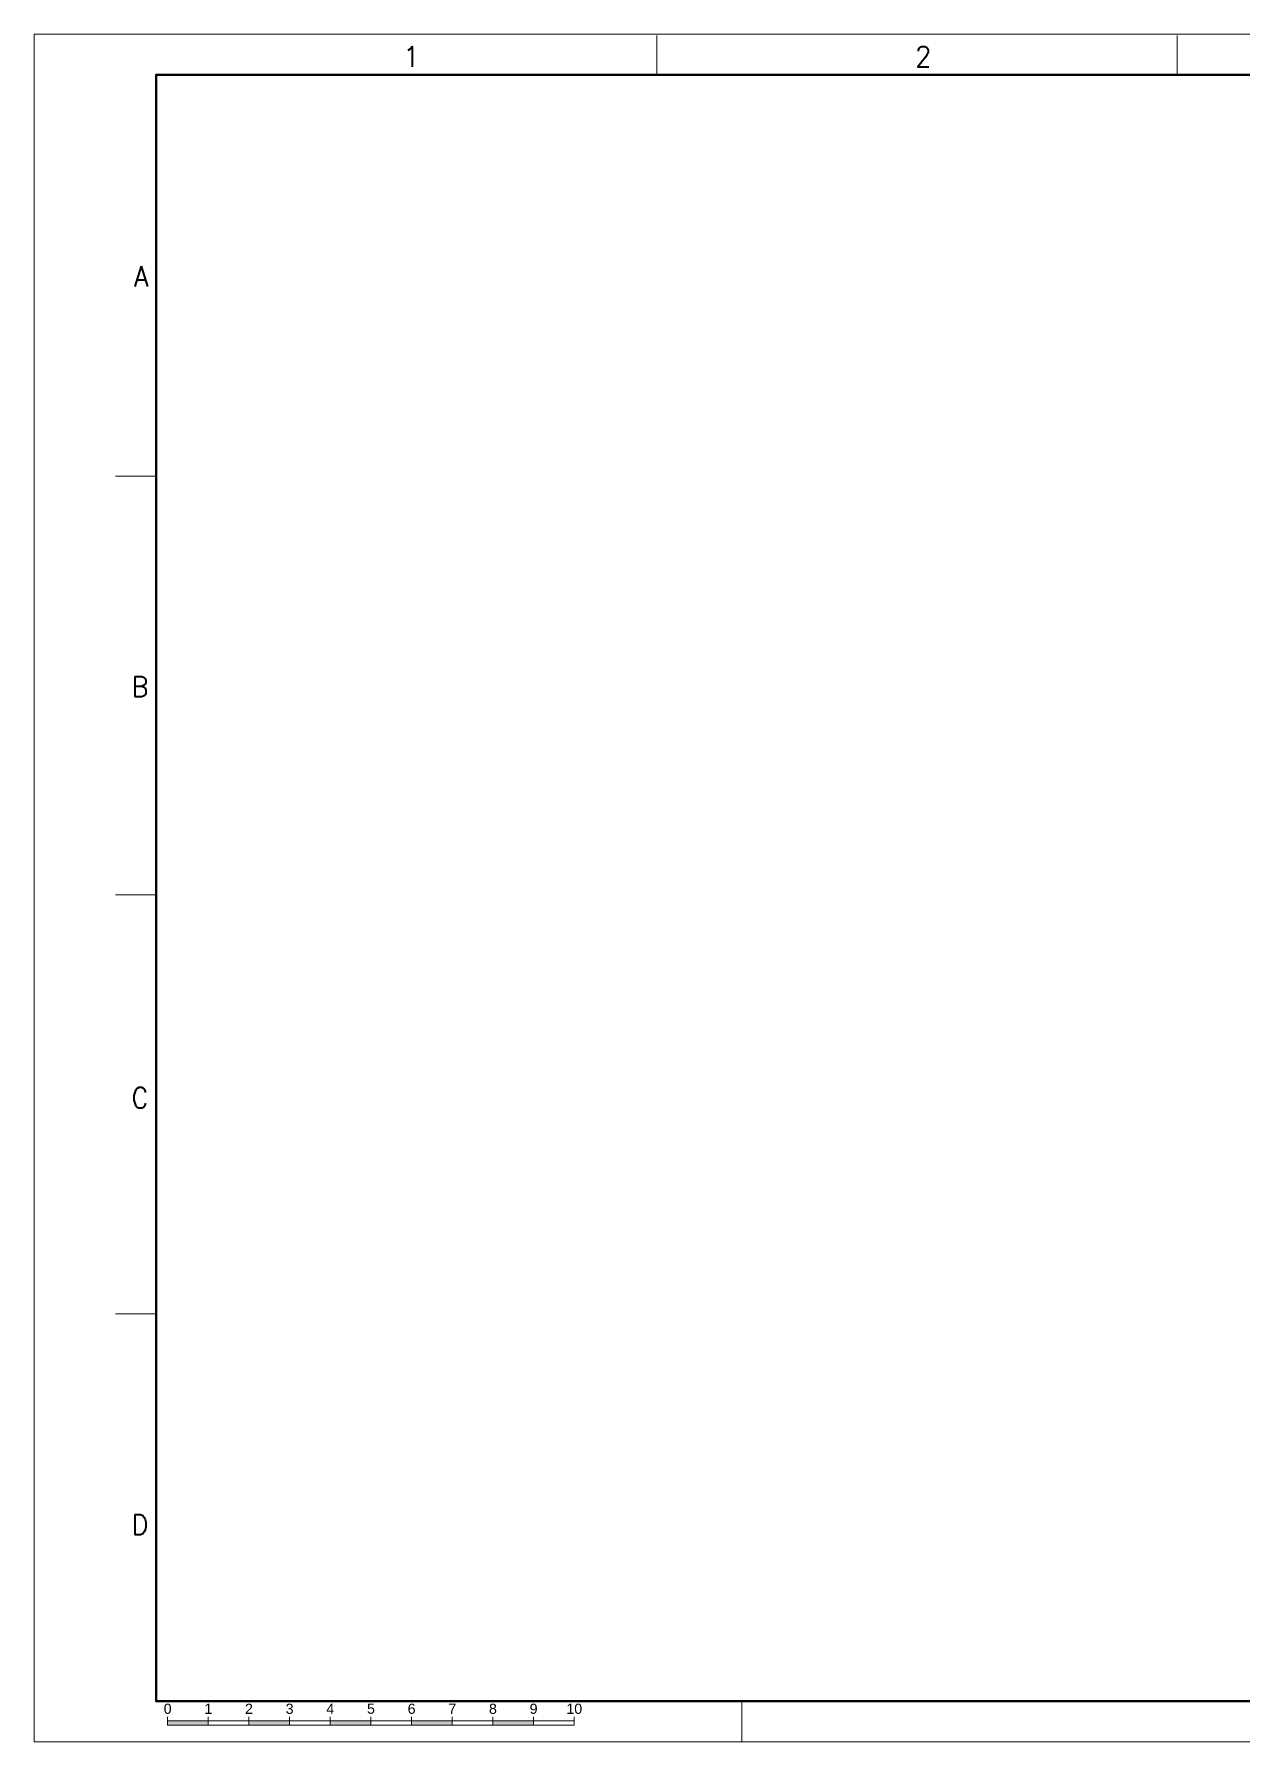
# Paper-space layout 'A2' of a CAD drawing. Header units: millimetres. Extents: x -520 to 74, y -173 to 247.
# Drawn here: x -520.3 to -223.3, y -173.2 to 246.8 of the extents above; entities that cross this region are included whole.
import ezdxf
from ezdxf.enums import TextEntityAlignment as Align

# ---------------------------------------------------------------- set-up
doc = ezdxf.new("R2010")
doc.units = ezdxf.units.MM
doc.header["$LTSCALE"] = 0.5
doc.layers.add('Border', color=7, linetype='Continuous', lineweight=0)
doc.styles.get("Standard").update_dxf_attribs({"font": 'arial.ttf'})
doc.styles.add('Style-STANDARD', font='STANDARD.shx')

# ---------------------------------------------------------------- blocks, each defined once
blk = doc.blocks.new('A2_v03_CZ')
at = {"layer": 'Border', "linetype": 'Continuous', "lineweight": 0}
h = blk.add_hatch(color=7, dxfattribs=at)
h.dxf.hatch_style = 1
h.paths.add_polyline_path([(-551.17, 4.14), (-551.17, 5.14), (-561.17, 5.14), (-561.17, 4.14)])
h.paths.add_polyline_path([(-531.17, 4.14), (-531.17, 5.14), (-541.17, 5.14), (-541.17, 4.14)])
h.paths.add_polyline_path([(-521.17, 5.14), (-521.17, 4.14), (-511.17, 4.14), (-511.17, 5.14)])
h.paths.add_polyline_path([(-501.17, 5.14), (-501.17, 4.14), (-491.17, 4.14), (-491.17, 5.14)])
h.paths.add_polyline_path([(-481.17, 5.14), (-481.17, 4.14), (-471.17, 4.14), (-471.17, 5.14)])
at = {"layer": 'Border', "color": 7, "linetype": 'Continuous', "lineweight": 0}
for p, q in [((-440.9, 410), (-440.9, 419.7)), ((-312.9, 410), (-312.9, 419.7)), ((-574, 311.3), (-564, 311.3)), ((-574, 208.3), (-564, 208.3)), ((-574, 105.3), (-564, 105.3)), ((-420, 10), (-420, 0))]:
    blk.add_line(p, q, dxfattribs=at)
at = {"layer": 'Border', "color": 7, "linetype": 'Continuous', "lineweight": 0, "flags": 128}
blk.add_lwpolyline([(-594, 0), (0, 0), (0, 420), (-594, 420)], close=True, dxfattribs=at)
at = {"layer": 'Border', "color": 7, "linetype": 'Continuous', "lineweight": 50}
blk.add_lwpolyline([(-210, 10), (-564, 10), (-564, 410), (-10, 410), (-10, 297)], dxfattribs=at)
at = {"layer": 'Border', "color": 7, "linetype": 'Continuous', "lineweight": 0}
for points in [[(-561.17, 4.14), (-561.17, 6.14)], [(-561.17, 5.14), (-461.17, 5.14)], [(-551.17, 4.14), (-551.17, 6.14)], [(-541.17, 4.14), (-541.17, 6.14)], [(-531.17, 4.14), (-531.17, 6.14)], [(-521.17, 4.14), (-521.17, 6.14)], [(-511.17, 4.14), (-511.17, 6.14)], [(-501.17, 4.14), (-501.17, 6.14)], [(-491.17, 4.14), (-491.17, 6.14)], [(-481.17, 4.14), (-481.17, 6.14)], [(-471.17, 4.14), (-471.17, 6.14)], [(-461.17, 4.14), (-461.17, 6.14)], [(-561.17, 4.14), (-461.17, 4.14)]]:
    blk.add_lwpolyline(points, dxfattribs=at)
at = {"layer": 'Border', "color": 7, "linetype": 'Continuous', "lineweight": 30, "style": 'Style-STANDARD'}
for s, p in [('1', (-503.2, 412)), ('2', (-377.3, 412))]:
    blk.add_text(s, height=5, dxfattribs=at).set_placement(p)
for s, p in [('A', (-565.93, 360.4)), ('B', (-565.93, 259.5)), ('C', (-565.93, 158.4)), ('D', (-565.93, 53.4))]:
    blk.add_text(s, height=5, dxfattribs=at).set_placement(p, align=Align.MIDDLE_RIGHT)
at = {"layer": 'Border', "color": 7, "linetype": 'Continuous', "lineweight": 0}
for s, p in [('0', (-561.17, 8.14)), ('1', (-551.17, 8.14)), ('2', (-541.17, 8.14)), ('3', (-531.17, 8.14)), ('4', (-521.17, 8.14)), ('5', (-511.17, 8.14)), ('6', (-501.17, 8.14)), ('7', (-491.17, 8.14)), ('8', (-481.17, 8.14)), ('9', (-471.17, 8.14)), ('10', (-461.17, 8.14))]:
    blk.add_text(s, height=2.5, dxfattribs=at).set_placement(p, align=Align.MIDDLE)

psp = doc.layouts.new('A2')

# ---------------------------------------------------------------- block references
psp.add_blockref('A2_v03_CZ', (73.65, -173.24))

doc.saveas('drawing.dxf')
